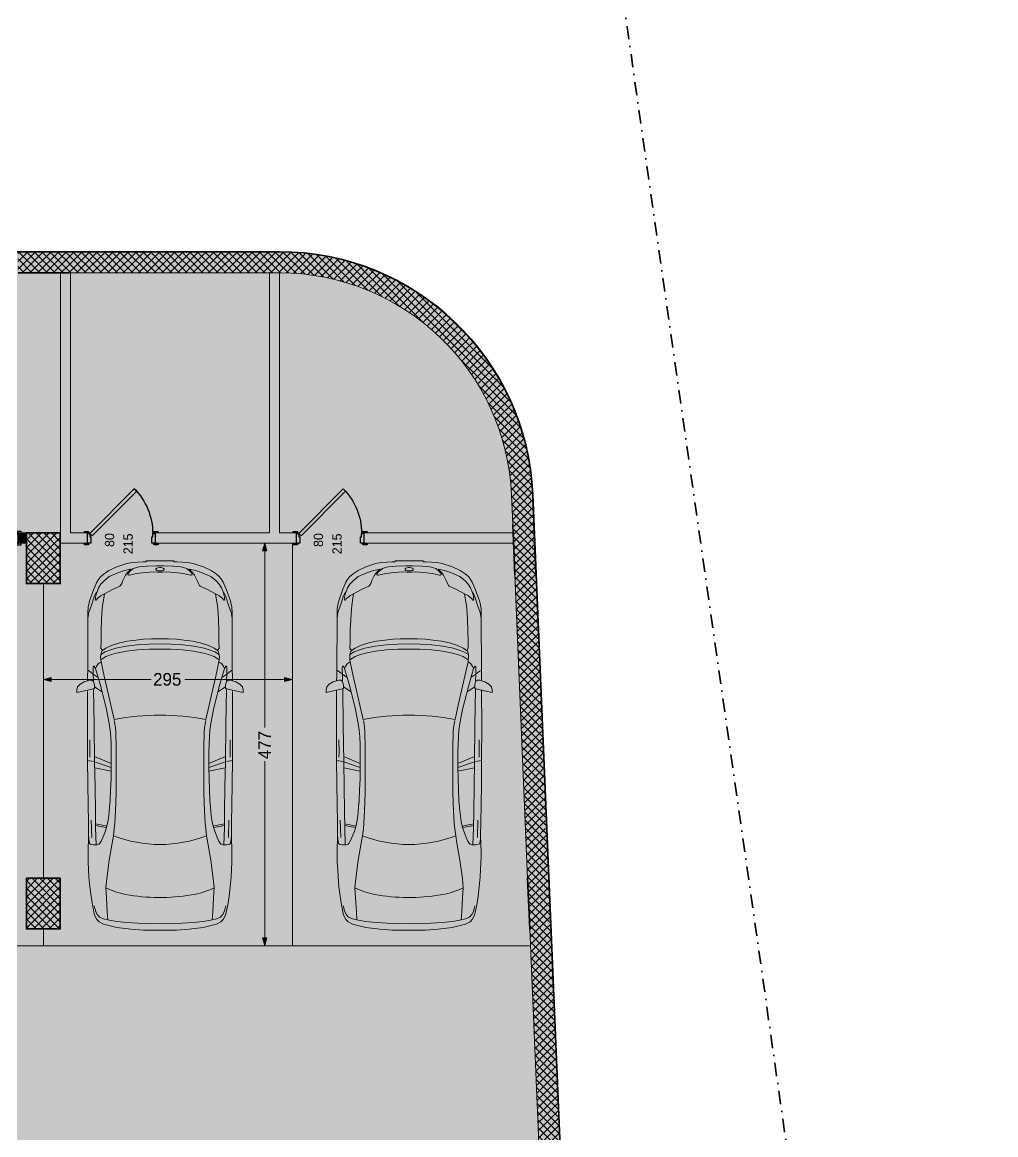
# Model space of a CAD drawing. Header units: millimetres. Extents: x 635850 to 824661, y -5878409 to -5774454.
# Drawn here: x 813136 to 824661, y -5838708 to -5825531 of the extents above; entities that cross this region are included whole.
import ezdxf

# ---------------------------------------------------------------- set-up
doc = ezdxf.new("R2010")
doc.units = ezdxf.units.MM
doc.header["$MEASUREMENT"] = 0
doc.linetypes.add('Dot & Dashed', pattern=[335.138881, 158.75, -88.194444, 0, -88.194437])
for name, color, linetype, lineweight, true_color in [('A - Ndertesa 1 - Veturat_Pen_No__102', 7, 'Continuous', 13, 0xcccccc), ('A - Ndertesa 10 - 2D Drafting_Pen_No__102', 7, 'Continuous', 13, 0xcccccc), ('A - Ndertesa 10 - Dimensionimi Bazik _Pen_No__102', 7, 'Continuous', 13, 0xcccccc), ('A - Ndertesa 10 - Dimensionimi Bazik _Pen_No__82', 7, 'Continuous', 20, 0xaaaaaa), ('A - Ndertesa 10 - Muret_Pen_No__102', 7, 'Continuous', 13, 0xcccccc), ('A - Ndertesa 10 - Veturat_Pen_No__102', 7, 'Continuous', 13, 0xcccccc), ('A - Ndertesa 4 - Parcelat_Pen_No__8', 7, 'Continuous', 35, 0xa80f02), ('ARCHICAD Door Markers_Pen_No__112', 7, 'Continuous', 13, 0xd5aaaa)]:
    doc.layers.add(name, color=color, linetype=linetype, lineweight=lineweight, true_color=true_color)
for name, color, linetype, lineweight in [('A - Ndertesa 10 - 2D Drafting_Pen_No__121', 255, 'Continuous', 0), ('A - Ndertesa 10 - 2D Drafting_Pen_No__2', 8, 'Continuous', 15), ('A - Ndertesa 10 - Muret_Pen_No__101', 252, 'Continuous', 13), ('A - Ndertesa 10 - Pllaka meskatit_Pen_No__22', 8, 'Continuous', 35), ('A - Ndertesa 10 - Shtyllat_Pen_No__101', 252, 'Continuous', 13), ('A - Ndertesa 10 - Shtyllat_Pen_No__22', 8, 'Continuous', 35), ('ARCHICAD Doors_Pen_No__101', 252, 'Continuous', 13), ('ARCHICAD Doors_Pen_No__42', 8, 'Continuous', 25)]:
    doc.layers.add(name, color=color, linetype=linetype, lineweight=lineweight)
for name, color, linetype in [('A - Ndertesa 10 - Dimensionimi Bazik', 7, 'Continuous'), ('A - Ndertesa 10 - Muret', 7, 'Continuous'), ('A - Ndertesa 10 - Pllaka meskatit', 7, 'Continuous'), ('A - Ndertesa 10 - Shtyllat', 7, 'Continuous'), ('ARCHICAD Door Markers', 7, 'Continuous'), ('ARCHICAD Doors', 7, 'Continuous')]:
    doc.layers.add(name, color=color, linetype=linetype)
doc.styles.add('GENERATED_STYLE_1', font='GOTHIC.TTF')
doc.dimstyles.new('GENERATED_STYLE__1', dxfattribs={"dimtxt": 150, "dimasz": 91.78744, "dimexe": 0.18, "dimexo": 0.0625, "dimgap": 0, "dimtad": 0, "dimdec": 0, "dimlfac": 0.1, "dimzin": 0, "dimdsep": 46, "dimtxsty": 'GENERATED_STYLE_1', "dimblk": 'ARROWHEAD_5', "dimblk1": 'ARROWHEAD_5', "dimblk2": 'ARROWHEAD_5', "dimcen": 0.09, "dimse1": 1, "dimse2": 1, "dimclrd": 256, "dimclre": 256, "dimclrt": 256, "dimadec": 0, "dimazin": 0, "dimtfac": 1, "dimtdec": 4, "dimtmove": 0, "dimatfit": 3, "dimfxl": 0, "dimtolj": 1, "dimtzin": 0, "dimarcsym": 0})
doc.dimstyles.new('GENERATED_STYLE__2', dxfattribs={"dimtxt": 150, "dimasz": 91.78744, "dimexe": 0.18, "dimexo": 0.0625, "dimgap": 0, "dimtad": 0, "dimtih": 1, "dimtoh": 1, "dimdec": 0, "dimlfac": 0.1, "dimzin": 0, "dimdsep": 46, "dimtxsty": 'GENERATED_STYLE_1', "dimblk": 'ARROWHEAD_5', "dimblk1": 'ARROWHEAD_5', "dimblk2": 'ARROWHEAD_5', "dimcen": 0.09, "dimse1": 1, "dimse2": 1, "dimclrd": 256, "dimclre": 256, "dimclrt": 256, "dimadec": 0, "dimazin": 0, "dimtfac": 1, "dimtdec": 4, "dimtmove": 0, "dimatfit": 3, "dimfxl": 0, "dimtolj": 1, "dimtzin": 0, "dimarcsym": 0})
pattern_1 = [(45, (664183.82, -5827429.525), (-45.96194, 45.96194), []), (135, (664183.82, -5827429.525), (45.96194, 45.96194), [])]

# ---------------------------------------------------------------- blocks, each defined once
blk = doc.blocks.new('Slab_6', base_point=(787904, -5828249))
at = {"layer": 'A - Ndertesa 10 - Pllaka meskatit_Pen_No__22', "color": 8, "linetype": 'Continuous', "lineweight": 35, "flags": 128}
blk.add_lwpolyline([(787904, -5828249), (787904, -5876559), (821084, -5876559), (819179, -5831123, 0.401993), (816181, -5828249)], format="xyb", close=True, dxfattribs=at)
blk = doc.blocks.new('Wall_314', base_point=(787904, -5828249))
at = {"layer": 'A - Ndertesa 10 - Muret_Pen_No__101', "linetype": 'Continuous', "lineweight": 13}
h = blk.add_hatch(dxfattribs=at)
h.set_pattern_fill('Concrete_Block', color=252, style=0, pattern_type=2)
h.set_pattern_definition(pattern_1)
h.paths.add_polyline_path([(813686, -5828499), (816181, -5828499), (816181, -5828249), (813686, -5828249)])
at = {"layer": 'A - Ndertesa 10 - Muret_Pen_No__101', "color": 252, "linetype": 'Continuous', "lineweight": 13, "flags": 128}
for points in [[(816181, -5828249), (813686, -5828249)], [(813686, -5828499), (816181, -5828499)]]:
    blk.add_lwpolyline(points, dxfattribs=at)
blk = doc.blocks.new('Wall_315', base_point=(819179, -5831123))
at = {"layer": 'A - Ndertesa 10 - Muret_Pen_No__101', "linetype": 'Continuous', "lineweight": 13}
h = blk.add_hatch(dxfattribs=at)
h.set_pattern_fill('Concrete_Block', color=252, style=0, pattern_type=2)
h.set_pattern_definition(pattern_1)
h.paths.add_polyline_path([(818929, -5831134), (818943, -5831480), (819193, -5831470), (819179, -5831123)])
h = blk.add_hatch(dxfattribs=at)
h.set_pattern_fill('Concrete_Block', color=252, style=0, pattern_type=2)
h.set_pattern_definition(pattern_1)
h.paths.add_polyline_path([(818969, -5832080), (819119, -5835670), (819369, -5835659), (819394, -5836259), (819144, -5836269), (819381, -5841924), (819631, -5841914), (819218, -5832069)])
at = {"layer": 'A - Ndertesa 10 - Muret_Pen_No__101', "color": 252, "linetype": 'Continuous', "lineweight": 13, "flags": 128}
for points in [[(818929, -5831134), (818943, -5831480)], [(819193, -5831470), (819179, -5831123)], [(818969, -5832080), (819119, -5835670)], [(819631, -5841914), (819218, -5832069)], [(819144, -5836269), (819381, -5841924)]]:
    blk.add_lwpolyline(points, dxfattribs=at)
blk = doc.blocks.new('Door 25_5')
at = {"layer": 'ARCHICAD Doors_Pen_No__101', "color": 252, "linetype": 'Continuous', "lineweight": 13}
for p, q in [((-400, 5), (-437, 5)), ((-400, 5), (-437, 5)), ((-400, 0), (-400, 5)), ((-400, 0), (-400, 5)), ((-400, -115), (-400, 0)), ((-400, -115), (-400, 0)), ((400, 0), (400, 5)), ((400, 0), (400, 5)), ((400, 5), (437, 5)), ((400, 5), (437, 5)), ((400, -115), (400, 0)), ((400, -115), (400, 0)), ((-400, -115), (-437, -115)), ((-400, -115), (-437, -115)), ((400, -115), (437, -115)), ((400, -115), (437, -115))]:
    blk.add_line(p, q, dxfattribs=at)
at = {"layer": 'ARCHICAD Doors_Pen_No__42', "color": 8, "linetype": 'Continuous', "lineweight": 25}
for p, q in [((-182, 498), (-154, 526)), ((344, -28), (-182, 498)), ((-154, 526), (372, 0)), ((-387, 24), (-437, 24)), ((-437, 24), (-437, 5)), ((-437, 5), (-387, 5)), ((-375, 5), (-400, 5)), ((-400, 5), (-400, 0)), ((-400, 0), (-375, 0)), ((-372, 0), (-400, 0)), ((-400, 0), (-400, -115)), ((-387, 5), (-387, 24)), ((-375, 0), (-375, 5)), ((-372, -40), (-372, 0)), ((372, 0), (344, -28)), ((400, 0), (372, 0)), ((372, 0), (372, -40)), ((400, 5), (375, 5)), ((375, 5), (375, 0)), ((375, 0), (400, 0)), ((437, 24), (387, 24)), ((387, 24), (387, 5)), ((387, 5), (437, 5)), ((400, 0), (400, 5)), ((400, -115), (400, 0)), ((437, 5), (437, 24)), ((-387, -115), (-437, -115)), ((-437, -115), (-437, -134)), ((-400, -115), (-360, -115)), ((-387, -134), (-387, -115)), ((-360, -40), (-372, -40)), ((-360, -115), (-360, -40)), ((372, -40), (360, -40)), ((360, -40), (360, -115)), ((360, -115), (400, -115)), ((437, -115), (387, -115)), ((387, -115), (387, -134)), ((437, -134), (437, -115)), ((-437, -134), (-387, -134)), ((387, -134), (437, -134))]:
    blk.add_line(p, q, dxfattribs=at)
blk.add_arc((372, 0), 744, 135, 180, dxfattribs=at)
blk = doc.blocks.new('D Marker 25_11')
at = {"layer": 'ARCHICAD Door Markers_Pen_No__112', "color": 9, "lineweight": 13, "true_color": 0xd5aaaa, "char_height": 110, "attachment_point": 7, "rotation": 90, "style": 'GENERATED_STYLE_1'}
for s, insert in [('\\A1;{\\pql;\\pt0;\\fCentury Gothic|b0|i0|c0|p34;80\\fCentury Gothic|b0|i0|c0|p34;\\A1{\\H.66x;\\S^  ;}\\fCentury Gothic|b0|i0|c0|p34;\\fCentury Gothic|b0|i0|c0|p34;}', (-52, -166)), ('\\A1;{\\pql;\\pt0;\\fCentury Gothic|b0|i0|c0|p34;215\\fCentury Gothic|b0|i0|c0|p34;\\A1{\\H.66x;\\S^  ;}\\fCentury Gothic|b0|i0|c0|p34;\\fCentury Gothic|b0|i0|c0|p34;}', (168, -252))]:
    blk.add_mtext(s, dxfattribs=dict(at, insert=insert))
blk = doc.blocks.new('Wall_346', base_point=(809624, -5831580))
at = {"layer": 'A - Ndertesa 10 - Muret_Pen_No__102', "linetype": 'Continuous', "lineweight": 0, "true_color": 0xcccccc}
for points in [[(809624, -5831580), (809624, -5831700), (812286, -5831700), (812286, -5831580)], [(813086, -5831580), (813086, -5831700), (813186, -5831700), (813186, -5831580)], [(813586, -5831580), (813586, -5831700), (813908, -5831700), (813908, -5831580)], [(814708, -5831700), (816381, -5831700), (816381, -5831580), (814708, -5831580)], [(817181, -5831580), (817181, -5831700), (818953, -5831700), (818948, -5831580)]]:
    blk.add_hatch(color=254, dxfattribs=at).paths.add_polyline_path(points)
at = {"layer": 'A - Ndertesa 10 - Muret_Pen_No__101', "color": 252, "linetype": 'Continuous', "lineweight": 13}
for p, q in [((812286, -5831580), (812249, -5831580)), ((812286, -5831585), (812286, -5831580)), ((812286, -5831700), (812286, -5831585)), ((813086, -5831580), (813123, -5831580)), ((813086, -5831585), (813086, -5831580)), ((813086, -5831700), (813086, -5831585)), ((813908, -5831580), (813871, -5831580)), ((813908, -5831585), (813908, -5831580)), ((813908, -5831700), (813908, -5831585)), ((814708, -5831580), (814745, -5831580)), ((814708, -5831585), (814708, -5831580)), ((814708, -5831700), (814708, -5831585)), ((816381, -5831580), (816344, -5831580)), ((816381, -5831585), (816381, -5831580)), ((816381, -5831700), (816381, -5831585)), ((817181, -5831580), (817218, -5831580)), ((817181, -5831585), (817181, -5831580)), ((817181, -5831700), (817181, -5831585)), ((812286, -5831700), (812249, -5831700)), ((813086, -5831700), (813123, -5831700)), ((813908, -5831700), (813871, -5831700)), ((814708, -5831700), (814745, -5831700)), ((816381, -5831700), (816344, -5831700)), ((817181, -5831700), (817218, -5831700))]:
    blk.add_line(p, q, dxfattribs=at)
at = {"layer": 'A - Ndertesa 10 - Muret_Pen_No__101', "color": 252, "linetype": 'Continuous', "lineweight": 13, "flags": 128}
for points in [[(811229, -5831580), (809624, -5831580)], [(812286, -5831580), (811349, -5831580)], [(813186, -5831580), (813086, -5831580)], [(813588, -5831580), (813586, -5831580)], [(813908, -5831580), (813708, -5831580)], [(816061, -5831580), (814708, -5831580)], [(816381, -5831580), (816181, -5831580)], [(818948, -5831580), (817181, -5831580)], [(809624, -5831700), (812286, -5831700)], [(813086, -5831700), (813186, -5831700)], [(813586, -5831700), (813908, -5831700)], [(814708, -5831700), (816381, -5831700)], [(817181, -5831700), (818953, -5831700)]]:
    blk.add_lwpolyline(points, dxfattribs=at)
at = {"layer": 'ARCHICAD Door Markers', "color": 161, "lineweight": 25, "true_color": 0x40a5ff}
for p in [(812686, -5831580), (814308, -5831580), (816781, -5831580)]:
    blk.add_blockref('D Marker 25_11', p, dxfattribs=at)
at = {"layer": 'ARCHICAD Doors', "color": 7, "linetype": 'Continuous', "lineweight": 13, "zscale": 1000}
blk.add_blockref('Door 25_5', (812686, -5831585), dxfattribs=at)
at = {"layer": 'ARCHICAD Doors', "color": 7, "linetype": 'Continuous', "lineweight": 13, "xscale": -1, "zscale": 1000}
for p in [(814308, -5831585), (816781, -5831585)]:
    blk.add_blockref('Door 25_5', p, dxfattribs=at)
blk = doc.blocks.new('Wall_348', base_point=(813708, -5831580))
at = {"layer": 'A - Ndertesa 10 - Muret_Pen_No__102', "linetype": 'Continuous', "lineweight": 0, "true_color": 0xcccccc}
blk.add_hatch(color=254, dxfattribs=at).paths.add_polyline_path([(813708, -5831580), (813708, -5828499), (813588, -5828499), (813588, -5831580)])
at = {"layer": 'A - Ndertesa 10 - Muret_Pen_No__101', "color": 252, "linetype": 'Continuous', "lineweight": 13, "flags": 128}
for points in [[(813588, -5828499), (813588, -5831580)], [(813708, -5831580), (813708, -5828499)]]:
    blk.add_lwpolyline(points, dxfattribs=at)
blk = doc.blocks.new('Wall_349', base_point=(816181, -5831580))
at = {"layer": 'A - Ndertesa 10 - Muret_Pen_No__102', "linetype": 'Continuous', "lineweight": 0, "true_color": 0xcccccc}
blk.add_hatch(color=254, dxfattribs=at).paths.add_polyline_path([(816181, -5831580), (816181, -5828499), (816061, -5828499), (816061, -5831580)])
at = {"layer": 'A - Ndertesa 10 - Muret_Pen_No__101', "color": 252, "linetype": 'Continuous', "lineweight": 13, "flags": 128}
for points in [[(816181, -5828499), (816061, -5828499)], [(816061, -5828499), (816061, -5831580)], [(816181, -5831580), (816181, -5828499)]]:
    blk.add_lwpolyline(points, dxfattribs=at)
blk = doc.blocks.new('Wall_373', base_point=(819179, -5831123))
at = {"layer": 'A - Ndertesa 10 - Muret_Pen_No__101', "linetype": 'Continuous', "lineweight": 13}
h = blk.add_hatch(dxfattribs=at)
h.set_pattern_fill('Concrete_Block', color=252, style=0, pattern_type=2)
h.set_pattern_definition(pattern_1)
h.paths.add_polyline_path([(819179, -5831123, 0.401993), (816181, -5828249), (816181, -5828499, -0.401993), (818929, -5831134)])
at = {"layer": 'A - Ndertesa 10 - Muret_Pen_No__101', "color": 252, "linetype": 'Continuous', "lineweight": 13}
for radius in [3000, 2750]:
    blk.add_arc((816181, -5831249), radius, 2.4009, 90, dxfattribs=at)
blk = doc.blocks.new('Column_376', base_point=(813386, -5828374))
at = {"layer": 'A - Ndertesa 10 - Shtyllat_Pen_No__101', "linetype": 'Continuous', "lineweight": 13}
h = blk.add_hatch(dxfattribs=at)
h.set_pattern_fill('Concrete_Block', color=252, style=0, pattern_type=2)
h.set_pattern_definition(pattern_1)
h.paths.add_polyline_path([(813086, -5828249), (813086, -5828499), (813686, -5828499), (813686, -5828249)])
at = {"layer": 'A - Ndertesa 10 - Shtyllat_Pen_No__22', "color": 8, "linetype": 'Continuous', "lineweight": 35, "flags": 128}
for points in [[(813686, -5828249), (813086, -5828249)], [(813086, -5828499), (813686, -5828499)]]:
    blk.add_lwpolyline(points, dxfattribs=at)
blk = doc.blocks.new('Column_377', base_point=(819081, -5831775))
at = {"layer": 'A - Ndertesa 10 - Shtyllat_Pen_No__101', "linetype": 'Continuous', "lineweight": 13}
h = blk.add_hatch(dxfattribs=at)
h.set_pattern_fill('Concrete_Block', color=252, style=0, pattern_type=2)
h.set_pattern_definition(pattern_1)
h.paths.add_polyline_path([(818943, -5831480), (818969, -5832080), (819218, -5832069), (819193, -5831470)])
at = {"layer": 'A - Ndertesa 10 - Shtyllat_Pen_No__22', "color": 8, "linetype": 'Continuous', "lineweight": 35, "flags": 128}
for points in [[(819218, -5832069), (819193, -5831470)], [(818943, -5831480), (818969, -5832080)]]:
    blk.add_lwpolyline(points, dxfattribs=at)
blk = doc.blocks.new('Column_399', base_point=(819256, -5835964))
at = {"layer": 'A - Ndertesa 10 - Shtyllat_Pen_No__101', "linetype": 'Continuous', "lineweight": 13}
h = blk.add_hatch(dxfattribs=at)
h.set_pattern_fill('Concrete_Block', color=252, style=0, pattern_type=2)
h.set_pattern_definition(pattern_1)
h.paths.add_polyline_path([(819369, -5835659), (819119, -5835670), (819144, -5836269), (819394, -5836259)])
h = blk.add_hatch(dxfattribs=at)
h.set_pattern_fill('Concrete_Block', color=252, style=0, pattern_type=2)
h.set_pattern_definition(pattern_1)
h.paths.add_polyline_path([(819119, -5835670), (819144, -5836269), (819144, -5836269), (819119, -5835670)])
at = {"layer": 'A - Ndertesa 10 - Shtyllat_Pen_No__22', "color": 8, "linetype": 'Continuous', "lineweight": 35, "flags": 128}
blk.add_lwpolyline([(819119, -5835670), (819119, -5835670), (819144, -5836269), (819144, -5836269)], dxfattribs=at)
blk = doc.blocks.new('Column_401', base_point=(813386, -5835969))
at = {"layer": 'A - Ndertesa 10 - Shtyllat_Pen_No__101', "linetype": 'Continuous', "lineweight": 13}
h = blk.add_hatch(dxfattribs=at)
h.set_pattern_fill('Concrete_Block', color=252, style=0, pattern_type=2)
h.set_pattern_definition(pattern_1)
h.paths.add_polyline_path([(813186, -5835669), (813186, -5836269), (813586, -5836269), (813586, -5835669)])
at = {"layer": 'A - Ndertesa 10 - Shtyllat_Pen_No__22', "color": 8, "linetype": 'Continuous', "lineweight": 35, "flags": 128}
blk.add_lwpolyline([(813186, -5835669), (813186, -5836269), (813586, -5836269), (813586, -5835669)], close=True, dxfattribs=at)
blk = doc.blocks.new('Column_412', base_point=(813386, -5831880))
at = {"layer": 'A - Ndertesa 10 - Shtyllat_Pen_No__101', "linetype": 'Continuous', "lineweight": 13}
h = blk.add_hatch(dxfattribs=at)
h.set_pattern_fill('Concrete_Block', color=252, style=0, pattern_type=2)
h.set_pattern_definition(pattern_1)
h.paths.add_polyline_path([(813186, -5831580), (813186, -5832180), (813586, -5832180), (813586, -5831580)])
at = {"layer": 'A - Ndertesa 10 - Shtyllat_Pen_No__22', "color": 8, "linetype": 'Continuous', "lineweight": 35, "flags": 128}
blk.add_lwpolyline([(813186, -5831580), (813186, -5832180), (813586, -5832180), (813586, -5831580)], close=True, dxfattribs=at)
blk = doc.blocks.new('Car 05 25')
at = {"layer": 'A - Ndertesa 1 - Veturat_Pen_No__102', "color": 254, "linetype": 'Continuous', "lineweight": 13, "true_color": 0xcccccc}
for p, q in [((125, 791), (129, 820)), ((126, 744), (125, 791)), ((129, 820), (139, 832)), ((139, 832), (165, 840)), ((165, 840), (195, 844)), ((195, 844), (231, 846)), ((211, 809), (418, 816)), ((1115, 809), (1109, 774)), ((1120, 833), (1115, 809)), ((1121, 838), (1120, 836)), ((1120, 836), (1120, 833)), ((1130, 859), (1121, 838)), ((1163, 830), (1220, 829)), ((1220, 829), (1370, 831)), ((1958, 858), (1977, 777)), ((2044, 783), (2063, 792)), ((2063, 792), (2070, 800)), ((2069, 788), (2065, 794)), ((2075, 836), (2068, 858)), ((2070, 800), (2075, 809)), ((2075, 809), (2075, 836)), ((2148, 790), (2167, 814)), ((2148, 790), (2206, 792)), ((2167, 814), (2182, 834)), ((2182, 834), (2193, 856)), ((2206, 792), (2227, 791)), ((2227, 791), (2233, 790)), ((2808, 853), (2877, 843)), ((2877, 843), (2954, 814)), ((2904, 833), (2905, 833)), ((2954, 814), (3076, 775)), ((-768, 602), (-751, 670)), ((-729, 716), (-751, 670)), ((-701, 743), (-729, 716)), ((-665, 761), (-701, 743)), ((-627, 772), (-665, 761)), ((-595, 778), (-627, 772)), ((327, 762), (125, 756)), ((132, 723), (126, 744)), ((147, 711), (132, 723)), ((171, 697), (147, 711)), ((213, 677), (171, 697)), ((266, 655), (213, 677)), ((522, 765), (327, 762)), ((339, 683), (330, 634)), ((355, 762), (339, 683)), ((357, 683), (347, 629)), ((373, 763), (357, 683)), ((814, 769), (522, 765)), ((1109, 774), (814, 769)), ((1036, 773), (997, 579)), ((1042, 578), (1108, 774)), ((1173, 775), (1090, 578)), ((1109, 774), (1538, 780)), ((1538, 780), (1975, 786)), ((2000, 702), (1730, 634)), ((1939, 686), (1996, 777)), ((1953, 621), (2122, 660)), ((1977, 777), (2020, 777)), ((2000, 702), (2214, 763)), ((2020, 777), (2044, 783)), ((2069, 788), (2148, 790)), ((2107, 732), (2148, 790)), ((2122, 660), (2294, 698)), ((2227, 770), (2214, 763)), ((2214, 763), (2238, 752)), ((2234, 774), (2227, 770)), ((2233, 790), (2238, 787)), ((2238, 777), (2234, 774)), ((2241, 784), (2238, 787)), ((2238, 777), (2241, 781)), ((2238, 752), (2259, 740)), ((2241, 781), (2241, 784)), ((2259, 740), (2269, 731)), ((2269, 731), (2279, 722)), ((2279, 722), (2294, 698)), ((2294, 698), (2317, 701)), ((2294, 698), (2294, 698)), ((2317, 701), (2346, 703)), ((2355, 640), (2317, 701)), ((2346, 703), (2379, 702)), ((2410, 649), (2379, 702)), ((2379, 702), (2411, 694)), ((2411, 694), (2411, 694)), ((2429, 682), (2411, 694)), ((2429, 682), (2457, 700)), ((2429, 682), (2429, 682)), ((2429, 682), (2457, 640)), ((2457, 700), (2535, 698)), ((2535, 698), (2535, 698)), ((2535, 698), (2673, 696)), ((2673, 696), (2787, 691)), ((2787, 691), (2868, 687)), ((2868, 687), (2960, 679)), ((2960, 679), (2868, 687)), ((2960, 679), (3047, 666)), ((3022, 758), (3024, 762)), ((3024, 754), (3022, 758)), ((3024, 762), (3035, 765)), ((3038, 743), (3024, 754)), ((3035, 765), (3047, 764)), ((3051, 731), (3038, 743)), ((3047, 764), (3061, 763)), ((3047, 666), (3100, 657)), ((3065, 715), (3051, 731)), ((3061, 763), (3090, 757)), ((3077, 698), (3065, 715)), ((3100, 763), (3076, 775)), ((3100, 657), (3077, 698)), ((3090, 757), (3108, 751)), ((3114, 753), (3100, 763)), ((3108, 751), (3123, 746)), ((3123, 746), (3114, 753)), ((3170, 727), (3123, 746)), ((3212, 701), (3170, 727)), ((3254, 663), (3212, 701)), ((3302, 603), (3254, 663)), ((-768, 602), (-783, 510)), ((-764, 617), (-666, 624)), ((-666, 624), (-501, 634)), ((-501, 634), (-383, 642)), ((-383, 642), (-274, 631)), ((-274, 631), (-56, 601)), ((-56, 601), (146, 567)), ((146, 567), (233, 552)), ((233, 552), (315, 541)), ((319, 636), (266, 655)), ((315, 541), (384, 535)), ((393, 618), (319, 636)), ((384, 535), (454, 530)), ((475, 607), (393, 618)), ((454, 530), (526, 526)), ((521, 602), (475, 607)), ((570, 597), (521, 602)), ((653, 591), (570, 597)), ((773, 585), (653, 591)), ((907, 580), (773, 585)), ((1042, 578), (907, 580)), ((1228, 578), (1042, 578)), ((1316, 580), (1228, 578)), ((1403, 584), (1316, 580)), ((1484, 590), (1403, 584)), ((1467, 524), (1511, 528)), ((1562, 601), (1484, 590)), ((1511, 528), (1554, 533)), ((1554, 533), (1597, 541)), ((1730, 634), (1562, 601)), ((1597, 541), (1597, 541)), ((1611, 544), (1780, 582)), ((1780, 582), (1953, 621)), ((2380, 575), (2355, 640)), ((2397, 514), (2380, 575)), ((2436, 583), (2410, 649)), ((2454, 522), (2436, 583)), ((2457, 640), (2487, 574)), ((2487, 574), (2492, 562)), ((2492, 562), (2518, 477)), ((3153, 554), (3100, 657)), ((3190, 476), (3153, 554)), ((3302, 603), (3346, 501)), ((-783, 510), (-795, 391)), ((526, 526), (628, 522)), ((628, 522), (757, 518)), ((757, 518), (1323, 518)), ((1323, 518), (1420, 522)), ((1420, 522), (1467, 524)), ((2419, 396), (2397, 514)), ((2434, 266), (2419, 396)), ((2478, 401), (2454, 522)), ((2494, 269), (2478, 401)), ((2518, 477), (2538, 384)), ((3199, 467), (3190, 476)), ((3221, 454), (3199, 467)), ((3256, 439), (3221, 454)), ((3288, 425), (3256, 439)), ((3319, 408), (3288, 425)), ((3353, 384), (3319, 408)), ((3346, 501), (3374, 420)), ((3391, 344), (3374, 420)), ((-795, 391), (-802, 259)), ((2442, 132), (2434, 266)), ((2503, 133), (2494, 269)), ((2538, 384), (2551, 286)), ((2551, 286), (2560, 194)), ((3325, 377), (3321, 370)), ((3321, 370), (3321, 362)), ((3321, 362), (3338, 277)), ((3328, 380), (3325, 377)), ((3338, 379), (3328, 380)), ((3364, 358), (3338, 379)), ((3338, 277), (3352, 173)), ((3377, 360), (3353, 384)), ((3397, 316), (3364, 358)), ((3391, 344), (3377, 360)), ((3408, 289), (3397, 316)), ((3408, 289), (3414, 267)), ((3414, 267), (3418, 243)), ((-802, 259), (-807, 125)), ((2444, 0), (2442, 132)), ((2506, 0), (2503, 133)), ((2560, 194), (2564, 101)), ((3352, 173), (3358, 76)), ((3418, 243), (3424, 201)), ((3424, 201), (3428, 152)), ((3432, 40), (3428, 152)), ((-807, 125), (-808, 0)), ((-807, -125), (-808, 0)), ((2444, 0), (2442, -132)), ((2564, 101), (2566, 0)), ((2564, -101), (2566, 0)), ((3354, 28), (3358, 76)), ((3354, 28), (3354, -1)), ((3354, -28), (3354, 1)), ((3371, 12), (3370, -1)), ((3371, -12), (3370, 1)), ((3372, 24), (3371, 12)), ((3376, 39), (3372, 24)), ((3382, 47), (3376, 39)), ((3386, 48), (3382, 47)), ((3386, 48), (3394, 48)), ((3399, 47), (3394, 48)), ((3404, 39), (3399, 47)), ((3404, 39), (3408, 24)), ((3408, 24), (3410, 8)), ((3410, 8), (3410, 0)), ((3432, 57), (3432, 57)), ((3432, 0), (3432, 40)), ((3432, 0), (3432, -40)), ((-802, -259), (-807, -125)), ((2506, 0), (2503, -133)), ((2560, -194), (2564, -101)), ((3352, -173), (3358, -76)), ((3354, -28), (3358, -76)), ((3372, -24), (3371, -12)), ((3376, -39), (3372, -24)), ((3382, -47), (3376, -39)), ((3386, -48), (3382, -47)), ((3386, -48), (3394, -48)), ((3399, -47), (3394, -48)), ((3404, -39), (3399, -47)), ((3404, -39), (3408, -24)), ((3408, -24), (3410, -8)), ((3410, -8), (3410, 0)), ((3432, -40), (3428, -152)), ((3432, -57), (3432, -57)), ((-795, -391), (-802, -259)), ((2442, -132), (2434, -266)), ((2503, -133), (2494, -269)), ((2551, -286), (2560, -194)), ((3338, -277), (3352, -173)), ((3414, -267), (3418, -243)), ((3418, -243), (3424, -201)), ((3424, -201), (3428, -152)), ((-783, -510), (-795, -391)), ((2434, -266), (2419, -396)), ((2494, -269), (2478, -401)), ((2518, -477), (2538, -384)), ((2538, -384), (2551, -286)), ((3353, -384), (3319, -408)), ((3321, -362), (3338, -277)), ((3321, -370), (3321, -362)), ((3325, -377), (3321, -370)), ((3328, -380), (3325, -377)), ((3338, -379), (3328, -380)), ((3364, -358), (3338, -379)), ((3377, -360), (3353, -384)), ((3397, -316), (3364, -358)), ((3391, -344), (3374, -420)), ((3391, -344), (3377, -360)), ((3408, -289), (3397, -316)), ((3408, -289), (3414, -267)), ((-768, -602), (-783, -510)), ((454, -530), (526, -526)), ((526, -526), (628, -522)), ((628, -522), (757, -518)), ((757, -518), (1323, -518)), ((1323, -518), (1420, -522)), ((1420, -522), (1467, -524)), ((1467, -524), (1511, -528)), ((2397, -514), (2380, -575)), ((2419, -396), (2397, -514)), ((2454, -522), (2436, -583)), ((2478, -401), (2454, -522)), ((2492, -562), (2518, -477)), ((3190, -476), (3153, -554)), ((3199, -467), (3190, -476)), ((3221, -454), (3199, -467)), ((3256, -439), (3221, -454)), ((3288, -425), (3256, -439)), ((3319, -408), (3288, -425)), ((3302, -603), (3346, -501)), ((3346, -501), (3374, -420)), ((-768, -602), (-751, -670)), ((-764, -617), (-666, -624)), ((-666, -624), (-501, -634)), ((-501, -634), (-383, -642)), ((-383, -642), (-274, -631)), ((-274, -631), (-56, -601)), ((-56, -601), (146, -567)), ((146, -567), (233, -552)), ((266, -655), (213, -677)), ((233, -552), (315, -541)), ((319, -636), (266, -655)), ((315, -541), (384, -535)), ((393, -618), (319, -636)), ((339, -683), (330, -634)), ((357, -683), (347, -629)), ((384, -535), (454, -530)), ((475, -607), (393, -618)), ((521, -602), (475, -607)), ((570, -597), (521, -602)), ((653, -591), (570, -597)), ((773, -585), (653, -591)), ((907, -580), (773, -585)), ((1042, -578), (907, -580)), ((1036, -773), (997, -579)), ((1042, -578), (1108, -774)), ((1228, -578), (1042, -578)), ((1173, -775), (1090, -578)), ((1316, -580), (1228, -578)), ((1403, -584), (1316, -580)), ((1484, -590), (1403, -584)), ((1562, -601), (1484, -590)), ((1511, -528), (1554, -533)), ((1554, -533), (1597, -541)), ((1730, -634), (1562, -601)), ((1597, -541), (1597, -541)), ((1611, -544), (1780, -582)), ((2000, -702), (1730, -634)), ((1780, -582), (1953, -621)), ((1953, -621), (2122, -660)), ((2355, -640), (2317, -701)), ((2380, -575), (2355, -640)), ((2410, -649), (2379, -702)), ((2436, -583), (2410, -649)), ((2429, -682), (2457, -640)), ((2457, -640), (2487, -574)), ((2487, -574), (2492, -562)), ((3047, -666), (3100, -657)), ((3100, -657), (3077, -698)), ((3153, -554), (3100, -657)), ((3302, -603), (3254, -663)), ((-729, -716), (-751, -670)), ((-701, -743), (-729, -716)), ((-665, -761), (-701, -743)), ((-627, -772), (-665, -761)), ((-595, -778), (-627, -772)), ((126, -744), (125, -791)), ((327, -762), (125, -756)), ((132, -723), (126, -744)), ((147, -711), (132, -723)), ((171, -697), (147, -711)), ((213, -677), (171, -697)), ((522, -765), (327, -762)), ((355, -762), (339, -683)), ((373, -763), (357, -683)), ((814, -769), (522, -765)), ((1109, -774), (814, -769)), ((1109, -774), (1538, -780)), ((1115, -809), (1109, -774)), ((1538, -780), (1975, -786)), ((1939, -686), (1996, -777)), ((1958, -858), (1977, -777)), ((1977, -777), (2020, -777)), ((2000, -702), (2214, -763)), ((2020, -777), (2044, -783)), ((2044, -783), (2063, -792)), ((2069, -788), (2065, -794)), ((2069, -788), (2148, -790)), ((2107, -732), (2148, -790)), ((2122, -660), (2294, -698)), ((2148, -790), (2167, -814)), ((2148, -790), (2206, -792)), ((2214, -763), (2238, -752)), ((2227, -770), (2214, -763)), ((2234, -774), (2227, -770)), ((2227, -791), (2233, -790)), ((2233, -790), (2238, -787)), ((2238, -777), (2234, -774)), ((2238, -752), (2259, -740)), ((2238, -777), (2241, -781)), ((2241, -784), (2238, -787)), ((2241, -781), (2241, -784)), ((2259, -740), (2269, -731)), ((2269, -731), (2279, -722)), ((2279, -722), (2294, -698)), ((2294, -698), (2317, -701)), ((2294, -698), (2294, -698)), ((2317, -701), (2346, -703)), ((2346, -703), (2379, -702)), ((2379, -702), (2411, -694)), ((2429, -682), (2411, -694)), ((2411, -694), (2411, -694)), ((2429, -682), (2429, -682)), ((2429, -682), (2457, -700)), ((2457, -700), (2535, -698)), ((2535, -698), (2673, -696)), ((2535, -698), (2535, -698)), ((2673, -696), (2787, -691)), ((2787, -691), (2868, -687)), ((2868, -687), (2960, -679)), ((2960, -679), (2868, -687)), ((2954, -814), (3076, -775)), ((2960, -679), (3047, -666)), ((3024, -754), (3022, -758)), ((3022, -758), (3024, -762)), ((3038, -743), (3024, -754)), ((3024, -762), (3035, -765)), ((3035, -765), (3047, -764)), ((3051, -731), (3038, -743)), ((3047, -764), (3061, -763)), ((3065, -715), (3051, -731)), ((3061, -763), (3090, -757)), ((3077, -698), (3065, -715)), ((3100, -763), (3076, -775)), ((3090, -757), (3108, -751)), ((3114, -753), (3100, -763)), ((3108, -751), (3123, -746)), ((3123, -746), (3114, -753)), ((3170, -727), (3123, -746)), ((3212, -701), (3170, -727)), ((3254, -663), (3212, -701)), ((125, -791), (129, -820)), ((129, -820), (139, -832)), ((139, -832), (165, -840)), ((165, -840), (195, -844)), ((195, -844), (231, -846)), ((211, -809), (418, -816)), ((1120, -833), (1115, -809)), ((1120, -836), (1120, -833)), ((1121, -838), (1120, -836)), ((1130, -859), (1121, -838)), ((1163, -830), (1220, -829)), ((1220, -829), (1370, -831)), ((2063, -792), (2070, -800)), ((2075, -836), (2068, -858)), ((2070, -800), (2075, -809)), ((2075, -809), (2075, -836)), ((2167, -814), (2182, -834)), ((2182, -834), (2193, -856)), ((2206, -792), (2227, -791)), ((2808, -853), (2877, -843)), ((2877, -843), (2954, -814))]:
    blk.add_line(p, q, dxfattribs=at)
at = {"layer": 'A - Ndertesa 1 - Veturat_Pen_No__102', "color": 254, "linetype": 'Continuous', "lineweight": 13, "true_color": 0xcccccc, "flags": 128}
blk.add_lwpolyline([(-483, -817), (-372, -830), (-252, -841), (-168, -845), (-78, -851), (-24, -852), (40, -852), (231, -846), (400, -848), (591, -852), (857, -856), (1130, -859), (1536, -860), (1958, -858), (1929, -983), (1961, -983), (1997, -975), (2027, -945), (2055, -898), (2068, -858), (2120, -857), (2193, -856), (2808, -853), (2856, -853), (2891, -853), (2923, -852), (2945, -849), (2990, -840), (3014, -833), (3154, -783), (3236, -748), (3269, -728), (3299, -706), (3337, -663), (3374, -604), (3418, -513), (3457, -393), (3468, -331), (3474, -264), (3478, -200), (3479, -165), (3490, -165), (3490, 165), (3479, 165), (3478, 200), (3474, 264), (3468, 331), (3457, 393), (3418, 513), (3374, 604), (3337, 663), (3299, 706), (3269, 728), (3236, 748), (3154, 783), (3014, 833), (2990, 840), (2945, 849), (2923, 852), (2891, 853), (2856, 853), (2808, 853), (2193, 856), (2120, 857), (2068, 858), (2055, 898), (2027, 945), (1997, 975), (1961, 983), (1929, 983), (1958, 858), (1536, 860), (1130, 859), (857, 856), (591, 852), (400, 848), (231, 846), (40, 852), (-24, 852), (-78, 851), (-168, 845), (-252, 841), (-372, 830), (-483, 817), (-585, 801), (-706, 776), (-758, 747), (-785, 722), (-815, 668), (-855, 511), (-875, 345), (-883, 195), (-885, 0), (-883, -195), (-875, -345), (-855, -511), (-815, -668), (-785, -722), (-758, -747), (-706, -776), (-585, -801)], close=True, dxfattribs=at)
at = {"layer": 'A - Ndertesa 1 - Veturat_Pen_No__102', "color": 254, "linetype": 'Continuous', "lineweight": 13, "true_color": 0xcccccc}
for centre, radius, start, end in [((493, 218), 973, 154.1545, 170.9117), ((1650, 0), 1520, 158.6992, 201.3008), ((-1245, 0), 2907, 349.2142, 10.7858), ((1856, -2), 2354, 170.8804, 189.9223), ((493, -218), 973, 191.2305, 205.8455)]:
    blk.add_arc(centre, radius, start, end, dxfattribs=at)
blk = doc.blocks.new('*D1772', base_point=(664184, -5827430))
at = {"layer": 'A - Ndertesa 10 - Dimensionimi Bazik _Pen_No__102', "linetype": 'Continuous', "lineweight": 13, "true_color": 0xcccccc}
for points in [[(816006, -5831700), (815981, -5831793), (816031, -5831793)], [(816006, -5836469), (816031, -5836376), (815981, -5836376)]]:
    blk.add_hatch(color=254, dxfattribs=at).paths.add_polyline_path(points)
at = {"layer": 'A - Ndertesa 10 - Dimensionimi Bazik _Pen_No__102', "color": 254, "linetype": 'Continuous', "lineweight": 13, "true_color": 0xcccccc}
for p, q in [((816006, -5831700), (815981, -5831793)), ((816006, -5831700), (816031, -5831793)), ((816031, -5831793), (815981, -5831793)), ((816006, -5833885), (816006, -5831793)), ((816006, -5836376), (816006, -5834284)), ((815981, -5836376), (816031, -5836376)), ((816006, -5836469), (815981, -5836376)), ((816006, -5836469), (816031, -5836376))]:
    blk.add_line(p, q, dxfattribs=at)
at = {"layer": 'A - Ndertesa 10 - Dimensionimi Bazik _Pen_No__82', "color": 253, "lineweight": 20, "true_color": 0xaaaaaa, "insert": (816081, -5834260), "char_height": 150, "attachment_point": 7, "rotation": 90, "style": 'GENERATED_STYLE_1'}
blk.add_mtext('\\A1;{\\pql;\\fCentury Gothic|b0|i0|c0|p34;477}', dxfattribs=at)
blk = doc.blocks.new('ARROWHEAD_5')
at = {"linetype": 'Continuous', "lineweight": 0}
blk.add_hatch(color=0, dxfattribs=at).paths.add_polyline_path([(-1, 0.2679), (0, 0), (-1, -0.2679)])
at = {"color": 0, "linetype": 'Continuous', "lineweight": 0}
blk.add_line((0, 0), (-1, 0), dxfattribs=at)
blk = doc.blocks.new('*D1773', base_point=(664184, -5827430))
at = {"layer": 'A - Ndertesa 10 - Dimensionimi Bazik _Pen_No__102', "linetype": 'Continuous', "lineweight": 13, "true_color": 0xcccccc}
for points in [[(813386, -5833316), (813479, -5833341), (813479, -5833291)], [(816336, -5833316), (816242, -5833291), (816242, -5833341)]]:
    blk.add_hatch(color=254, dxfattribs=at).paths.add_polyline_path(points)
at = {"layer": 'A - Ndertesa 10 - Dimensionimi Bazik _Pen_No__102', "color": 254, "linetype": 'Continuous', "lineweight": 13, "true_color": 0xcccccc}
for p, q in [((813386, -5833316), (813479, -5833291)), ((813479, -5833291), (813479, -5833341)), ((816242, -5833341), (816242, -5833291)), ((816336, -5833316), (816242, -5833291)), ((813386, -5833316), (813479, -5833341)), ((813479, -5833316), (814661, -5833316)), ((815060, -5833316), (816242, -5833316)), ((816336, -5833316), (816242, -5833341))]:
    blk.add_line(p, q, dxfattribs=at)
at = {"layer": 'A - Ndertesa 10 - Dimensionimi Bazik _Pen_No__82', "color": 253, "lineweight": 20, "true_color": 0xaaaaaa, "insert": (814685, -5833391), "char_height": 150, "attachment_point": 7, "style": 'GENERATED_STYLE_1'}
blk.add_mtext('\\A1;{\\pql;\\fCentury Gothic|b0|i0|c0|p34;295}', dxfattribs=at)

msp = doc.modelspace()

# ---------------------------------------------------------------- hatches: boundary and pattern name
at = {"layer": 'A - Ndertesa 10 - 2D Drafting_Pen_No__121', "linetype": 'Continuous', "lineweight": 0, "true_color": 0x3f3f3f}
msp.add_hatch(color=250, dxfattribs=at).paths.add_polyline_path([(787904.2, -5876559.4), (821083.7, -5876559.4), (819178.7, -5831123.2, 0.4019928), (816181.3, -5828248.9), (787904.2, -5828248.9)])

# ---------------------------------------------------------------- linework, layer by layer
at = {"layer": 'A - Ndertesa 10 - 2D Drafting_Pen_No__102', "color": 254, "linetype": 'Continuous', "lineweight": 13, "true_color": 0xcccccc, "flags": 128}
msp.add_lwpolyline([(787904.2, -5828248.9), (816181.3, -5828248.9, -0.400002), (819178.7, -5831123.2), (821083.7, -5876559.4), (787904.2, -5876559.4)], format="xyb", close=True, dxfattribs=at)
for points in [[(816335.6, -5831700), (816335.6, -5836469.3)], [(813385.6, -5832180), (813385.6, -5835669.3)], [(813385.6, -5836269.3), (813385.6, -5836469.3)], [(819152.6, -5836469.3), (796534.2, -5836469.3)]]:
    msp.add_lwpolyline(points, dxfattribs=at)
at = {"layer": 'A - Ndertesa 10 - 2D Drafting_Pen_No__2', "color": 8, "linetype": 'Continuous', "lineweight": 15, "flags": 128}
msp.add_lwpolyline([(787904.2, -5876559.4), (821083.7, -5876559.4), (819178.7, -5831123.2, 0.4019928), (816181.3, -5828248.9), (787904.2, -5828248.9)], format="xyb", close=True, dxfattribs=at)
at = {"layer": 'A - Ndertesa 4 - Parcelat_Pen_No__8', "color": 14, "linetype": 'Dot & Dashed', "lineweight": 35, "true_color": 0xa80f02, "flags": 128}
msp.add_lwpolyline([(733761.3, -5782580), (734384.5, -5782511.6), (739483.2, -5781910.3), (747197.4, -5781000), (784230.8, -5776632.3), (793698.8, -5776099.1), (819130, -5774668.2), (819631.1, -5776866.2), (819788.1, -5808768.6), (819746.4, -5820701.6), (819743.1, -5821766.1), (820301.5, -5825616.4), (821512.9, -5834119.4), (824288.1, -5853609.9), (824291, -5858767), (824299.3, -5867013.6), (824597.3, -5875197.7), (824661.3, -5876965.6), (784564.9, -5878321), (781955.6, -5878409.2), (781730.2, -5866302.9), (775348.1, -5866126), (752901.9, -5864556.1), (751179, -5864553.9), (727260.7, -5864453.7), (725402.9, -5864686.4), (718860.6, -5865507.5), (710389, -5865868.7), (686520.5, -5865695.5), (678720.9, -5864781.6), (675513.9, -5865184.2), (661350.7, -5864944.6), (635849.7, -5864460.6), (638063.7, -5831999.5), (638105, -5831384.7), (638101.8, -5831365), (638115.5, -5831200.6), (639884.7, -5813259.3), (641769, -5794156.2), (641993.7, -5791687.6), (680547, -5788218.5), (691950.8, -5787192.6), (699894.6, -5786316.7)], close=True, dxfattribs=at)

# ---------------------------------------------------------------- block references
at = {"layer": 'A - Ndertesa 10 - Muret', "color": 252, "lineweight": 13}
for name, p in [('Wall_314', (787904.2, -5828248.9)), ('Wall_373', (819178.7, -5831123.2)), ('Wall_348', (813707.9, -5831580)), ('Wall_349', (816181.3, -5831580)), ('Wall_346', (809624.2, -5831580)), ('Wall_315', (819178.7, -5831123.2))]:
    msp.add_blockref(name, p, dxfattribs=at)
at = {"layer": 'A - Ndertesa 10 - Pllaka meskatit', "color": 8, "linetype": 'Continuous', "lineweight": 35}
msp.add_blockref('Slab_6', (787904.2, -5828248.9), dxfattribs=at)
at = {"layer": 'A - Ndertesa 10 - Shtyllat', "color": 8, "lineweight": 35}
for name, p in [('Column_376', (813385.6, -5828373.9)), ('Column_377', (819080.9, -5831774.7)), ('Column_412', (813385.6, -5831880)), ('Column_401', (813385.6, -5835969.3)), ('Column_399', (819256.4, -5835964.2))]:
    msp.add_blockref(name, p, dxfattribs=at)
at = {"layer": 'A - Ndertesa 10 - Veturat_Pen_No__102', "color": 254, "linetype": 'Continuous', "lineweight": 13, "true_color": 0xcccccc, "xscale": -1, "zscale": 1000, "rotation": 270}
for p in [(814766.6, -5835399.9), (817715.3, -5835399.9)]:
    msp.add_blockref('Car 05 25', p, dxfattribs=at)

# ---------------------------------------------------------------- dimensions: what is measured, and where the dimension line sits
at = {"layer": 'A - Ndertesa 10 - Dimensionimi Bazik', "color": 254, "linetype": 'Continuous', "lineweight": 13, "true_color": 0xcccccc}
dim = msp.add_linear_dim(base=(816006.5, -5831700), p1=(813385.6, -5836469.3), p2=(814228.4, -5831700), angle=90, dimstyle='GENERATED_STYLE__1', dxfattribs=at)
dim.commit()
dim.dimension.update_dxf_attribs({"geometry": '*D1772', "text_midpoint": (816006.5, -5834088.9), "dimtype": 160, "text_rotation": 90})
dim = msp.add_linear_dim(base=(816335.6, -5833315.8), p1=(813385.6, -5836469.3), p2=(816335.6, -5836469.3), dimstyle='GENERATED_STYLE__2', dxfattribs=at)
dim.commit()
dim.dimension.update_dxf_attribs({"geometry": '*D1773', "text_midpoint": (814856.4, -5833315.8), "dimtype": 160})

doc.saveas('drawing.dxf')
